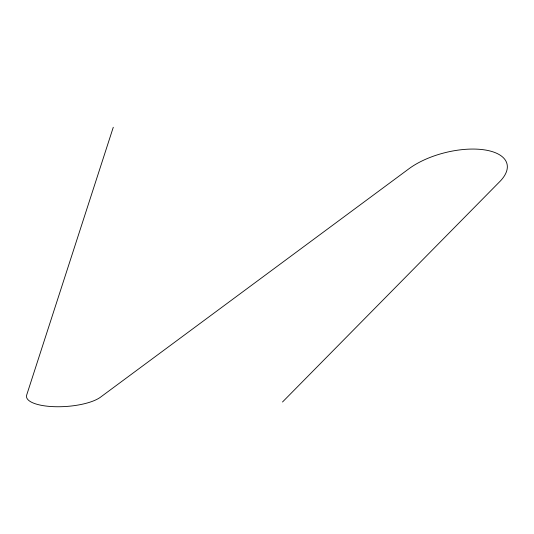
<?xml version="1.0" encoding="UTF-8"?>
<svg xmlns="http://www.w3.org/2000/svg" width="534" height="534" viewBox="0 0 534 534"><rect width="100%" height="100%" fill="white"/><g stroke="black" fill="none" stroke-linecap="round" stroke-linejoin="round"><path stroke-width="0.8" d="M113.275 127.272L26.7 394.986A39.049 12.609 -4 0 0 55.129 406.714A39.049 12.609 -4 0 0 100.873 396.902L408.977 168.737A57.478 25.952 -14.1 0 1 483.517 149.74A57.478 25.952 -14.1 0 1 500.238 181.133L282.499 402.009"/></g></svg>
